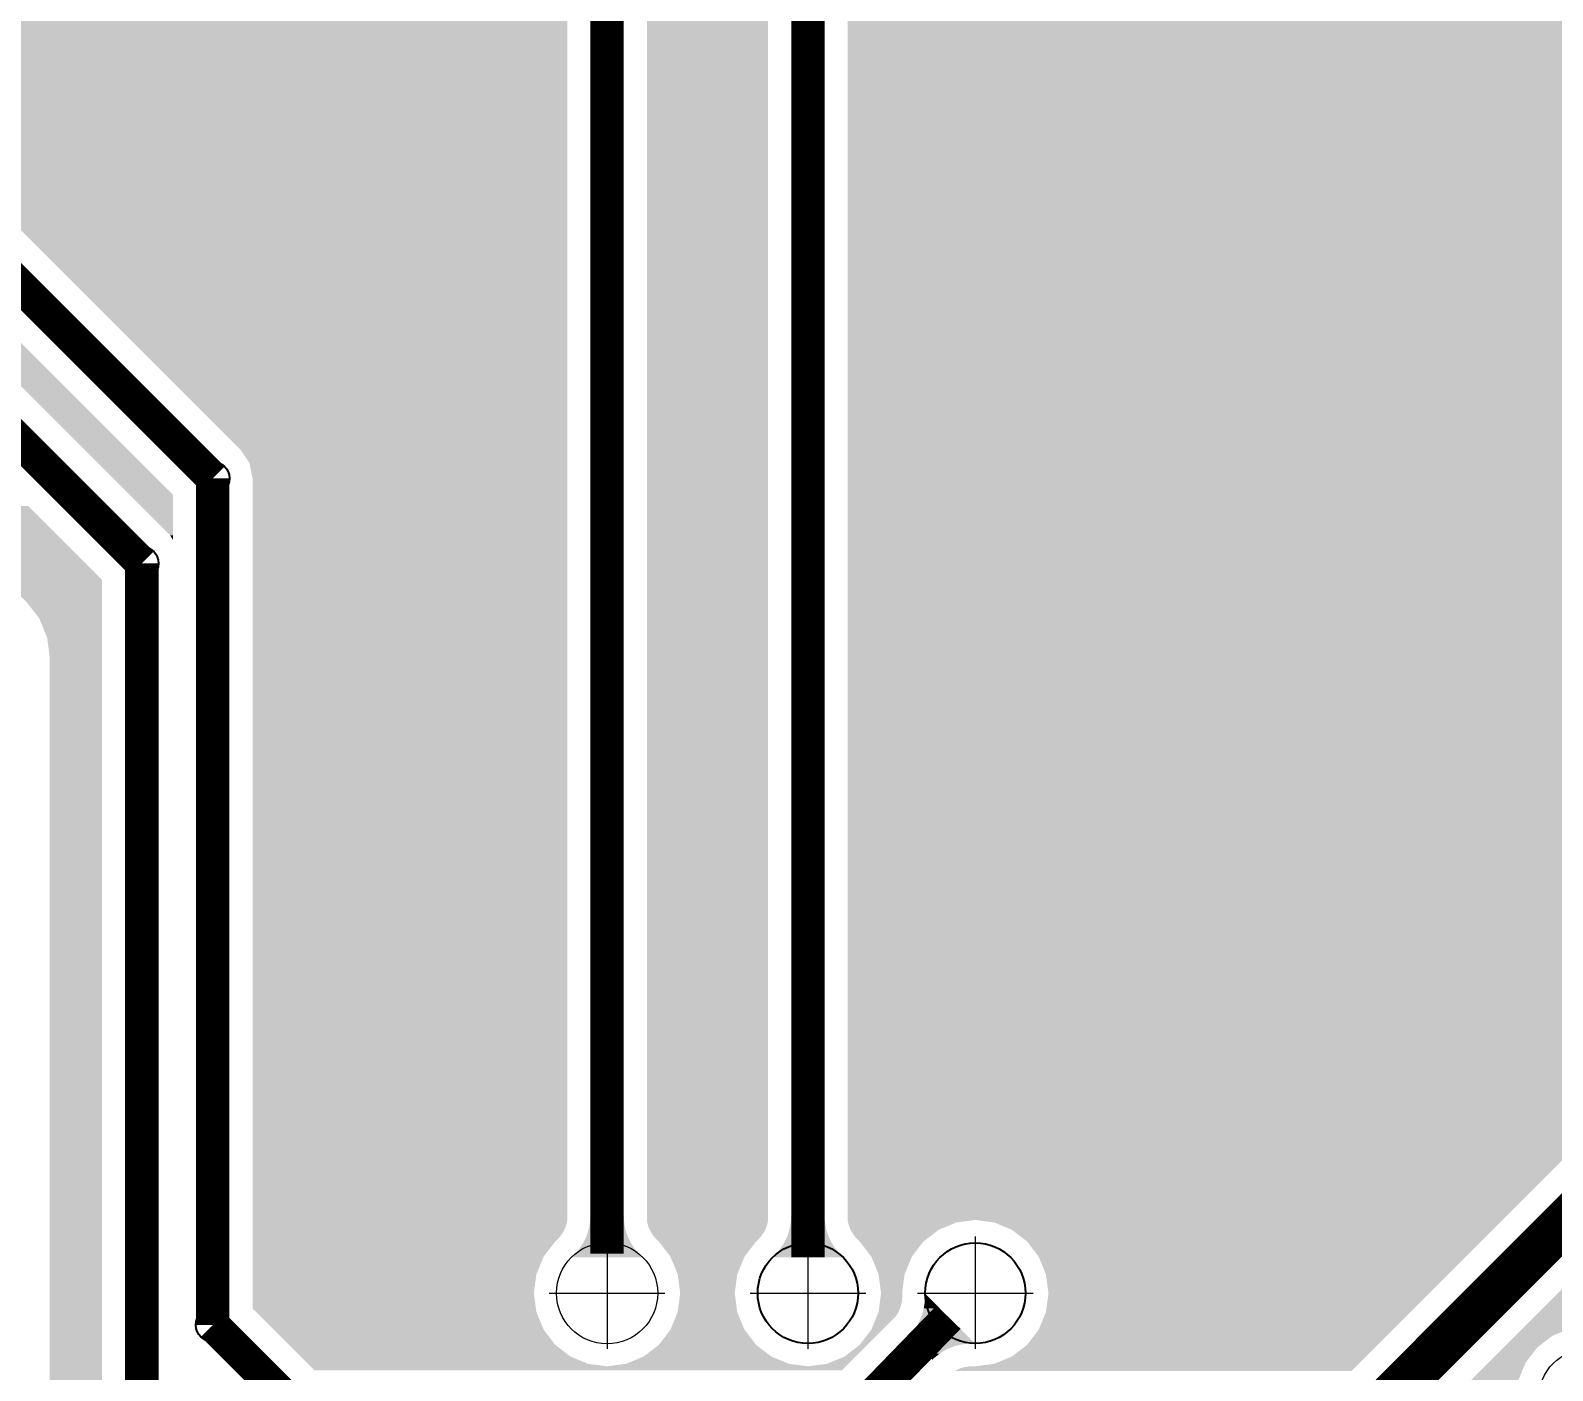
# Model space of a CAD drawing. Header units: millimetres. Extents: x -3633 to 871, y -630 to 261.
# Drawn here: x -1213.8 to -1186.42, y 155.73 to 179.84 of the extents above; entities that cross this region are included whole.
import ezdxf

# ---------------------------------------------------------------- set-up
doc = ezdxf.new("R2010")
doc.units = ezdxf.units.MM
for name, color, linetype in [('DRILL', 7, 'Continuous'), ('DRILL GOST', 7, 'Continuous'), ('TOP_LAYER', 7, 'Continuous'), ('TOP_PASTE', 8, 'Continuous')]:
    doc.layers.add(name, color=color, linetype=linetype)
doc.layers.add('Размерные линии', color=7, linetype='Continuous', lineweight=15)
doc.styles.add('Main', font='isocpeur.ttf', dxfattribs={"height": 3})
doc.dimstyles.new('ISO-25', dxfattribs={"dimtxt": 3, "dimasz": 4, "dimexe": 1.25, "dimexo": 0.625, "dimtad": 1, "dimtoh": 1, "dimtxsty": 'Main', "dimcen": 2.5, "dimadec": 0, "dimazin": 0, "dimtfac": 1, "dimtmove": 0, "dimatfit": 3, "dimfxl": 1, "dimarcsym": 0})

# ---------------------------------------------------------------- blocks, each defined once
blk = doc.blocks.new('ROUND_26')
blk.add_circle((0, 0), 0.01772)
blk = doc.blocks.new('ROUND_4')
blk.add_circle((0, 0), 0.00591)
blk = doc.blocks.new('*D87')
at = {"layer": 'Defpoints', "color": 0, "transparency": 16777216}
for p in [(-1309.886, 239.974), (-1309.886, 120.364), (-1089.037, 120.364)]:
    blk.add_point(p, dxfattribs=at)
at = {"layer": 'Размерные линии', "color": 0, "lineweight": -2, "transparency": 16777216}
for p, q in [((-1309.886, 120.989), (-1309.886, 241.224)), ((-1089.037, 120.989), (-1089.037, 241.224)), ((-1093.037, 239.974), (-1305.886, 239.974))]:
    blk.add_line(p, q, dxfattribs=at)
at = {"layer": 'Размерные линии', "color": 0, "transparency": 16777216}
for points in [[(-1305.886, 240.64), (-1305.886, 239.307), (-1309.886, 239.974)], [(-1093.037, 240.64), (-1093.037, 239.307), (-1089.037, 239.974)]]:
    blk.add_solid(points, dxfattribs=at)
at = {"layer": 'Размерные линии', "color": 0, "transparency": 16777216, "insert": (-1199.462, 242.099), "char_height": 3, "attachment_point": 5, "style": 'Main'}
blk.add_mtext('%%C110{\\H0.58x;\\S^ -0,9;}', dxfattribs=at)

msp = doc.modelspace()

# ---------------------------------------------------------------- linework, layer by layer
at = {"layer": 'DRILL', "lineweight": 0}
for p, q in [((-1196.803, 158.144), (-1196.803, 156.123)), ((-1204.471, 157.125), (-1202.388, 157.125)), ((-1197.845, 157.125), (-1195.762, 157.125))]:
    msp.add_line(p, q, dxfattribs=at)
at = {"layer": 'DRILL GOST', "lineweight": 0}
for p, q in [((-1203.429, 158.144), (-1203.429, 156.123)), ((-1199.815, 158.144), (-1199.815, 156.123)), ((-1200.857, 157.125), (-1198.773, 157.125))]:
    msp.add_line(p, q, dxfattribs=at)
for centre in [(-1203.429, 157.125), (-1185.76, 155.218)]:
    msp.add_circle(centre, 0.911, dxfattribs=at)
at = {"layer": 'TOP_LAYER', "elevation": 0}
for points, const_width in [([(-1221.817, 183.073), (-1210.525, 171.781)], 0.602), ([(-1195.123, 149.477), (-1162.669, 181.931)], 0.803), ([(-1199.815, 157.77), (-1199.815, 181.22)], 0.602), ([(-1203.429, 157.836), (-1203.429, 180.822)], 0.602), ([(-1220.287, 178.738), (-1211.8, 170.251)], 0.602), ([(-1210.525, 156.553), (-1210.525, 171.781)], 0.602), ([(-1211.8, 155.296), (-1211.8, 170.251)], 0.602), ([(-1198.905, 155.023), (-1197.284, 156.693)], 0.602), ([(-1210.525, 156.553), (-1208.995, 155.023)], 0.602)]:
    msp.add_lwpolyline(points, dxfattribs=dict(at, const_width=const_width))
at = {"layer": 'TOP_LAYER'}
for points in [[(-1203.76, 158.274), (-1203.744, 158.354), (-1203.098, 158.274), (-1203.115, 158.354)], [(-1203.744, 158.354), (-1203.734, 158.435), (-1203.115, 158.354), (-1203.125, 158.435)], [(-1203.734, 158.435), (-1203.73, 158.519), (-1203.125, 158.435), (-1203.128, 158.519)], [(-1200.146, 158.274), (-1200.129, 158.354), (-1199.484, 158.274), (-1199.501, 158.354)], [(-1200.129, 158.354), (-1200.12, 158.435), (-1199.501, 158.354), (-1199.511, 158.435)], [(-1200.12, 158.435), (-1200.116, 158.519), (-1199.511, 158.435), (-1199.514, 158.519)], [(-1203.893, 157.974), (-1203.85, 158.046), (-1202.966, 157.974), (-1203.009, 158.046)], [(-1203.85, 158.046), (-1203.813, 158.12), (-1203.009, 158.046), (-1203.045, 158.12)], [(-1203.813, 158.12), (-1203.783, 158.196), (-1203.045, 158.12), (-1203.075, 158.196)], [(-1203.783, 158.196), (-1203.76, 158.274), (-1203.075, 158.196), (-1203.098, 158.274)], [(-1200.279, 157.974), (-1200.235, 158.046), (-1199.352, 157.974), (-1199.395, 158.046)], [(-1200.235, 158.046), (-1200.199, 158.12), (-1199.395, 158.046), (-1199.431, 158.12)], [(-1200.199, 158.12), (-1200.169, 158.196), (-1199.431, 158.12), (-1199.461, 158.196)], [(-1200.169, 158.196), (-1200.146, 158.274), (-1199.461, 158.196), (-1199.484, 158.274)], [(-1204.062, 157.77), (-1203.999, 157.836), (-1202.797, 157.77), (-1202.86, 157.836)], [(-1203.999, 157.836), (-1203.942, 157.904), (-1202.86, 157.836), (-1202.916, 157.904)], [(-1203.942, 157.904), (-1203.893, 157.974), (-1202.916, 157.904), (-1202.966, 157.974)], [(-1200.448, 157.77), (-1200.385, 157.836), (-1199.183, 157.77), (-1199.245, 157.836)], [(-1200.385, 157.836), (-1200.328, 157.904), (-1199.245, 157.836), (-1199.302, 157.904)], [(-1200.328, 157.904), (-1200.279, 157.974), (-1199.302, 157.904), (-1199.352, 157.974)], [(-1197.717, 156.937), (-1197.709, 157.025), (-1197.528, 156.937), (-1197.616, 157.025)], [(-1197.709, 157.025), (-1197.707, 157.116), (-1197.616, 157.025), (-1197.707, 157.116)], [(-1197.811, 156.619), (-1197.778, 156.693), (-1197.209, 156.619), (-1197.284, 156.693)], [(-1197.778, 156.693), (-1197.752, 156.771), (-1197.284, 156.693), (-1197.362, 156.771)], [(-1197.752, 156.771), (-1197.731, 156.853), (-1197.362, 156.771), (-1197.443, 156.853)], [(-1197.731, 156.853), (-1197.717, 156.937), (-1197.443, 156.853), (-1197.528, 156.937)], [(-1198.002, 156.353), (-1197.945, 156.414), (-1196.943, 156.353), (-1197.005, 156.414)], [(-1197.945, 156.414), (-1197.894, 156.479), (-1197.005, 156.414), (-1197.07, 156.479)], [(-1197.894, 156.479), (-1197.849, 156.547), (-1197.07, 156.479), (-1197.138, 156.547)], [(-1197.849, 156.547), (-1197.811, 156.619), (-1197.138, 156.547), (-1197.209, 156.619)], [(-1197.871, 156.222), (-1198.002, 156.353), (-1196.812, 156.222), (-1196.943, 156.353)], [(-1197.869, 156.22), (-1197.871, 156.222), (-1196.903, 156.22), (-1196.812, 156.222)], [(-1197.861, 156.211), (-1197.869, 156.22), (-1196.991, 156.211), (-1196.903, 156.22)], [(-1197.847, 156.197), (-1197.861, 156.211), (-1197.076, 156.197), (-1196.991, 156.211)], [(-1197.826, 156.177), (-1197.847, 156.197), (-1197.157, 156.177), (-1197.076, 156.197)], [(-1197.8, 156.15), (-1197.826, 156.177), (-1197.235, 156.15), (-1197.157, 156.177)], [(-1197.767, 156.118), (-1197.8, 156.15), (-1197.31, 156.118), (-1197.235, 156.15)], [(-1197.728, 156.079), (-1197.767, 156.118), (-1197.381, 156.079), (-1197.31, 156.118)], [(-1197.684, 156.034), (-1197.728, 156.079), (-1197.449, 156.034), (-1197.381, 156.079)], [(-1197.633, 155.983), (-1197.684, 156.034), (-1197.514, 155.983), (-1197.449, 156.034)], [(-1197.576, 155.927), (-1197.633, 155.983), (-1197.576, 155.927), (-1197.514, 155.983)]]:
    msp.add_solid(points, dxfattribs=at)
at = {"layer": 'TOP_PASTE'}
msp.add_circle((-1199.816, 119.572), 110, dxfattribs=at)
for points in [[(-1202.713, 158.439), (-1202.713, 180.822), (-1200.532, 158.439), (-1200.532, 180.822)], [(-1210.018, 172.287), (-1218.161, 180.43), (-1204.146, 172.287), (-1204.146, 180.43)], [(-1199.098, 168.155), (-1199.098, 180.43), (-1177.603, 168.155), (-1165.328, 180.43)], [(-1212.02, 171.484), (-1219.781, 179.245), (-1211.242, 171.484), (-1219.002, 179.245)], [(-1186.908, 156.534), (-1168.407, 175.035), (-1181.867, 156.534), (-1163.366, 175.035)], [(-1209.863, 172.055), (-1210.018, 172.287), (-1204.146, 172.055), (-1204.146, 172.287)], [(-1209.808, 171.781), (-1209.863, 172.055), (-1204.146, 171.781), (-1204.146, 172.055)], [(-1209.808, 158.439), (-1209.808, 171.781), (-1204.146, 158.439), (-1204.146, 171.781)], [(-1211.293, 170.757), (-1212.02, 171.484), (-1211.242, 170.757), (-1211.242, 171.484)], [(-1214.271, 169.954), (-1215.598, 171.281), (-1212.517, 169.954), (-1213.844, 171.281)], [(-1211.242, 170.68), (-1211.293, 170.757), (-1211.242, 170.68), (-1211.242, 170.757)], [(-1213.872, 169.554), (-1214.271, 169.954), (-1212.517, 169.554), (-1212.517, 169.954)], [(-1213.646, 169.261), (-1213.872, 169.554), (-1212.517, 169.261), (-1212.517, 169.554)], [(-1213.505, 168.919), (-1213.646, 169.261), (-1212.517, 168.919), (-1212.517, 169.261)], [(-1213.456, 168.552), (-1213.505, 168.919), (-1212.517, 168.552), (-1212.517, 168.919)], [(-1213.456, 155.296), (-1213.456, 168.552), (-1212.517, 155.296), (-1212.517, 168.552)], [(-1199.098, 168.14), (-1199.098, 168.155), (-1182.113, 168.14), (-1181.999, 168.155)], [(-1199.098, 167.998), (-1199.098, 168.14), (-1182.457, 167.998), (-1182.113, 168.14)], [(-1199.098, 167.771), (-1199.098, 167.998), (-1182.752, 167.771), (-1182.457, 167.998)], [(-1199.098, 167.476), (-1199.098, 167.771), (-1182.979, 167.476), (-1182.752, 167.771)], [(-1199.098, 167.132), (-1199.098, 167.476), (-1183.121, 167.132), (-1182.979, 167.476)], [(-1199.098, 167.018), (-1199.098, 167.132), (-1183.136, 167.018), (-1183.121, 167.132)], [(-1199.098, 166.508), (-1199.098, 167.018), (-1179.25, 166.508), (-1178.74, 167.018)], [(-1199.098, 166.394), (-1199.098, 166.508), (-1183.121, 166.394), (-1183.136, 166.508)], [(-1199.098, 166.05), (-1199.098, 166.394), (-1182.979, 166.05), (-1183.121, 166.394)], [(-1199.098, 165.755), (-1199.098, 166.05), (-1182.752, 165.755), (-1182.979, 166.05)], [(-1199.098, 165.528), (-1199.098, 165.755), (-1182.457, 165.528), (-1182.752, 165.755)], [(-1199.098, 165.386), (-1199.098, 165.528), (-1182.113, 165.386), (-1182.457, 165.528)], [(-1199.098, 165.371), (-1199.098, 165.386), (-1181.999, 165.371), (-1182.113, 165.386)], [(-1199.098, 158.442), (-1199.098, 165.371), (-1187.317, 158.442), (-1180.387, 165.371)], [(-1209.808, 158.42), (-1209.808, 158.439), (-1204.148, 158.42), (-1204.146, 158.439)], [(-1209.808, 158.374), (-1209.808, 158.42), (-1204.158, 158.374), (-1204.148, 158.42)], [(-1209.808, 158.329), (-1209.808, 158.374), (-1204.171, 158.329), (-1204.158, 158.374)], [(-1209.808, 158.286), (-1209.808, 158.329), (-1204.188, 158.286), (-1204.171, 158.329)], [(-1202.71, 158.42), (-1202.713, 158.439), (-1200.534, 158.42), (-1200.532, 158.439)], [(-1202.701, 158.374), (-1202.71, 158.42), (-1200.543, 158.374), (-1200.534, 158.42)], [(-1202.688, 158.329), (-1202.701, 158.374), (-1200.557, 158.329), (-1200.543, 158.374)], [(-1202.67, 158.286), (-1202.688, 158.329), (-1200.574, 158.286), (-1200.557, 158.329)], [(-1199.098, 158.439), (-1199.098, 158.442), (-1196.824, 158.439), (-1196.803, 158.442)], [(-1199.096, 158.42), (-1199.098, 158.439), (-1196.967, 158.42), (-1196.824, 158.439)], [(-1199.091, 158.397), (-1199.096, 158.42), (-1197.144, 158.397), (-1196.967, 158.42)], [(-1199.087, 158.374), (-1199.091, 158.397), (-1197.199, 158.374), (-1197.144, 158.397)], [(-1199.073, 158.329), (-1199.087, 158.374), (-1197.306, 158.329), (-1197.199, 158.374)], [(-1199.056, 158.286), (-1199.073, 158.329), (-1197.412, 158.286), (-1197.306, 158.329)], [(-1196.463, 158.397), (-1196.803, 158.442), (-1187.362, 158.397), (-1187.317, 158.442)], [(-1196.145, 158.265), (-1196.463, 158.397), (-1187.493, 158.265), (-1187.362, 158.397)], [(-1209.808, 158.242), (-1209.808, 158.286), (-1204.209, 158.242), (-1204.188, 158.286)], [(-1209.808, 158.198), (-1209.808, 158.242), (-1204.236, 158.198), (-1204.209, 158.242)], [(-1209.808, 158.154), (-1209.808, 158.198), (-1204.267, 158.154), (-1204.236, 158.198)], [(-1209.808, 158.109), (-1209.808, 158.154), (-1204.305, 158.109), (-1204.267, 158.154)], [(-1209.808, 158.07), (-1209.808, 158.109), (-1204.342, 158.07), (-1204.305, 158.109)], [(-1209.808, 158.056), (-1209.808, 158.07), (-1204.36, 158.056), (-1204.342, 158.07)], [(-1209.808, 157.783), (-1209.808, 158.056), (-1204.569, 157.783), (-1204.36, 158.056)], [(-1202.649, 158.242), (-1202.67, 158.286), (-1200.595, 158.242), (-1200.574, 158.286)], [(-1202.623, 158.198), (-1202.649, 158.242), (-1200.622, 158.198), (-1200.595, 158.242)], [(-1202.591, 158.154), (-1202.623, 158.198), (-1200.653, 158.154), (-1200.622, 158.198)], [(-1202.554, 158.109), (-1202.591, 158.154), (-1200.691, 158.109), (-1200.653, 158.154)], [(-1202.517, 158.07), (-1202.554, 158.109), (-1200.728, 158.07), (-1200.691, 158.109)], [(-1202.498, 158.056), (-1202.517, 158.07), (-1200.746, 158.056), (-1200.728, 158.07)], [(-1202.289, 157.783), (-1202.498, 158.056), (-1200.955, 157.783), (-1200.746, 158.056)], [(-1199.046, 158.265), (-1199.056, 158.286), (-1197.461, 158.265), (-1197.412, 158.286)], [(-1199.035, 158.242), (-1199.046, 158.265), (-1197.491, 158.242), (-1197.461, 158.265)], [(-1199.008, 158.198), (-1199.035, 158.242), (-1197.548, 158.198), (-1197.491, 158.242)], [(-1198.977, 158.154), (-1199.008, 158.198), (-1197.606, 158.154), (-1197.548, 158.198)], [(-1198.939, 158.109), (-1198.977, 158.154), (-1197.665, 158.109), (-1197.606, 158.154)], [(-1198.902, 158.07), (-1198.939, 158.109), (-1197.716, 158.07), (-1197.665, 158.109)], [(-1198.884, 158.056), (-1198.902, 158.07), (-1197.734, 158.056), (-1197.716, 158.07)], [(-1198.675, 157.783), (-1198.884, 158.056), (-1197.943, 157.783), (-1197.734, 158.056)], [(-1195.872, 158.056), (-1196.145, 158.265), (-1187.702, 158.056), (-1187.493, 158.265)], [(-1195.663, 157.783), (-1195.872, 158.056), (-1187.975, 157.783), (-1187.702, 158.056)], [(-1209.808, 157.466), (-1209.808, 157.783), (-1204.701, 157.466), (-1204.569, 157.783)], [(-1202.158, 157.466), (-1202.289, 157.783), (-1201.087, 157.466), (-1200.955, 157.783)], [(-1198.544, 157.466), (-1198.675, 157.783), (-1198.075, 157.466), (-1197.943, 157.783)], [(-1195.532, 157.466), (-1195.663, 157.783), (-1188.292, 157.466), (-1187.975, 157.783)], [(-1209.808, 157.125), (-1209.808, 157.466), (-1204.746, 157.125), (-1204.701, 157.466)], [(-1202.113, 157.125), (-1202.158, 157.466), (-1201.131, 157.125), (-1201.087, 157.466)], [(-1198.499, 157.125), (-1198.544, 157.466), (-1198.12, 157.125), (-1198.075, 157.466)], [(-1195.487, 157.125), (-1195.532, 157.466), (-1188.633, 157.125), (-1188.292, 157.466)], [(-1209.808, 156.85), (-1209.808, 157.125), (-1204.709, 156.85), (-1204.746, 157.125)], [(-1202.158, 156.785), (-1202.113, 157.125), (-1201.087, 156.785), (-1201.131, 157.125)], [(-1198.523, 156.937), (-1198.516, 156.99), (-1198.132, 156.937), (-1198.123, 156.99)], [(-1198.516, 156.99), (-1198.509, 157.049), (-1198.123, 156.99), (-1198.118, 157.049)], [(-1198.509, 157.049), (-1198.502, 157.102), (-1198.118, 157.049), (-1198.117, 157.102)], [(-1198.502, 157.102), (-1198.499, 157.125), (-1198.117, 157.102), (-1198.12, 157.125)], [(-1195.532, 156.785), (-1195.487, 157.125), (-1188.974, 156.785), (-1188.633, 157.125)], [(-1209.743, 156.785), (-1209.808, 156.85), (-1204.701, 156.785), (-1204.709, 156.85)], [(-1209.426, 156.467), (-1209.743, 156.785), (-1204.569, 156.467), (-1204.701, 156.785)], [(-1202.289, 156.467), (-1202.158, 156.785), (-1200.955, 156.467), (-1201.087, 156.785)], [(-1198.675, 156.467), (-1198.577, 156.703), (-1198.475, 156.467), (-1198.239, 156.703)], [(-1198.577, 156.703), (-1198.571, 156.718), (-1198.239, 156.703), (-1198.227, 156.718)], [(-1198.571, 156.718), (-1198.555, 156.757), (-1198.227, 156.718), (-1198.201, 156.757)], [(-1198.555, 156.757), (-1198.544, 156.785), (-1198.201, 156.757), (-1198.187, 156.785)], [(-1198.544, 156.785), (-1198.542, 156.798), (-1198.187, 156.785), (-1198.179, 156.798)], [(-1198.542, 156.798), (-1198.536, 156.841), (-1198.179, 156.798), (-1198.16, 156.841)], [(-1198.536, 156.841), (-1198.53, 156.887), (-1198.16, 156.841), (-1198.145, 156.887)], [(-1198.53, 156.887), (-1198.523, 156.937), (-1198.145, 156.887), (-1198.132, 156.937)], [(-1195.663, 156.467), (-1195.532, 156.785), (-1189.291, 156.467), (-1188.974, 156.785)], [(-1209.153, 156.194), (-1209.426, 156.467), (-1204.36, 156.194), (-1204.569, 156.467)], [(-1202.498, 156.194), (-1202.289, 156.467), (-1200.746, 156.194), (-1200.955, 156.467)], [(-1198.884, 156.194), (-1198.675, 156.467), (-1198.747, 156.194), (-1198.475, 156.467)], [(-1195.872, 156.194), (-1195.663, 156.467), (-1189.564, 156.194), (-1189.291, 156.467)], [(-1187.084, 156.358), (-1186.953, 156.489), (-1186.418, 156.358), (-1186.101, 156.489)], [(-1186.953, 156.489), (-1186.908, 156.534), (-1186.101, 156.489), (-1185.76, 156.534)], [(-1208.944, 155.985), (-1209.153, 156.194), (-1204.087, 155.985), (-1204.36, 156.194)], [(-1202.771, 155.985), (-1202.498, 156.194), (-1200.473, 155.985), (-1200.746, 156.194)], [(-1199.157, 155.985), (-1198.884, 156.194), (-1198.957, 155.985), (-1198.747, 156.194)], [(-1196.145, 155.985), (-1195.872, 156.194), (-1189.773, 155.985), (-1189.564, 156.194)], [(-1187.566, 155.876), (-1187.294, 156.149), (-1186.9, 155.876), (-1186.691, 156.149)], [(-1187.294, 156.149), (-1187.084, 156.358), (-1186.691, 156.149), (-1186.418, 156.358)], [(-1208.812, 155.854), (-1208.944, 155.985), (-1203.77, 155.854), (-1204.087, 155.985)], [(-1208.768, 155.809), (-1208.812, 155.854), (-1203.429, 155.809), (-1203.77, 155.854)], [(-1203.429, 155.809), (-1203.088, 155.854), (-1199.815, 155.809), (-1200.156, 155.854)], [(-1203.088, 155.854), (-1202.771, 155.985), (-1200.156, 155.854), (-1200.473, 155.985)], [(-1199.815, 155.809), (-1199.474, 155.854), (-1199.133, 155.809), (-1199.088, 155.854)], [(-1199.474, 155.854), (-1199.157, 155.985), (-1199.088, 155.854), (-1198.957, 155.985)], [(-1196.803, 155.809), (-1196.463, 155.854), (-1189.949, 155.809), (-1189.905, 155.854)], [(-1196.463, 155.854), (-1196.145, 155.985), (-1189.905, 155.854), (-1189.773, 155.985)], [(-1187.884, 155.558), (-1187.566, 155.876), (-1187.031, 155.558), (-1186.9, 155.876)], [(-1208.698, 155.74), (-1208.768, 155.809), (-1199.202, 155.74), (-1199.133, 155.809)], [(-1197.171, 155.727), (-1197.13, 155.749), (-1190.031, 155.727), (-1190.009, 155.749)], [(-1197.13, 155.749), (-1197.087, 155.768), (-1190.009, 155.749), (-1189.99, 155.768)], [(-1197.087, 155.768), (-1197.041, 155.784), (-1189.99, 155.768), (-1189.975, 155.784)], [(-1197.041, 155.784), (-1196.992, 155.796), (-1189.975, 155.784), (-1189.962, 155.796)], [(-1196.992, 155.796), (-1196.938, 155.805), (-1189.962, 155.796), (-1189.953, 155.805)], [(-1196.938, 155.805), (-1196.898, 155.809), (-1189.953, 155.805), (-1189.949, 155.809)], [(-1196.898, 155.809), (-1196.88, 155.811), (-1196.803, 155.809), (-1196.817, 155.811)], [(-1196.88, 155.811), (-1196.826, 155.812), (-1196.817, 155.811), (-1196.826, 155.812)]]:
    msp.add_solid(points, dxfattribs=at)

# ---------------------------------------------------------------- block references
at = {"layer": 'DRILL GOST', "xscale": 51, "yscale": 51, "zscale": 51}
for p in [(-1199.815, 157.125), (-1196.803, 157.125)]:
    msp.add_blockref('ROUND_26', p, dxfattribs=at)
at = {"layer": 'TOP_LAYER', "xscale": 51, "yscale": 51, "zscale": 51}
for p in [(-1210.525, 171.781), (-1210.525, 171.781), (-1211.8, 170.251), (-1211.8, 170.251), (-1210.525, 156.553), (-1210.525, 156.553)]:
    msp.add_blockref('ROUND_4', p, dxfattribs=at)

# ---------------------------------------------------------------- dimensions: what is measured, and where the dimension line sits
at = {"layer": 'Размерные линии'}
dim = msp.add_linear_dim(base=(-1309.886, 239.974), p1=(-1089.037, 120.364), p2=(-1309.886, 120.364), text='%%C110{\\H0.58x;\\S^ -0,9;}', dimstyle='ISO-25', override={"dimtxsty": 'Main'}, dxfattribs=at)
dim.commit()
dim.dimension.update_dxf_attribs({"geometry": '*D87', "text_midpoint": (-1199.462, 239.974), "dimtype": 160})

doc.saveas('drawing.dxf')
